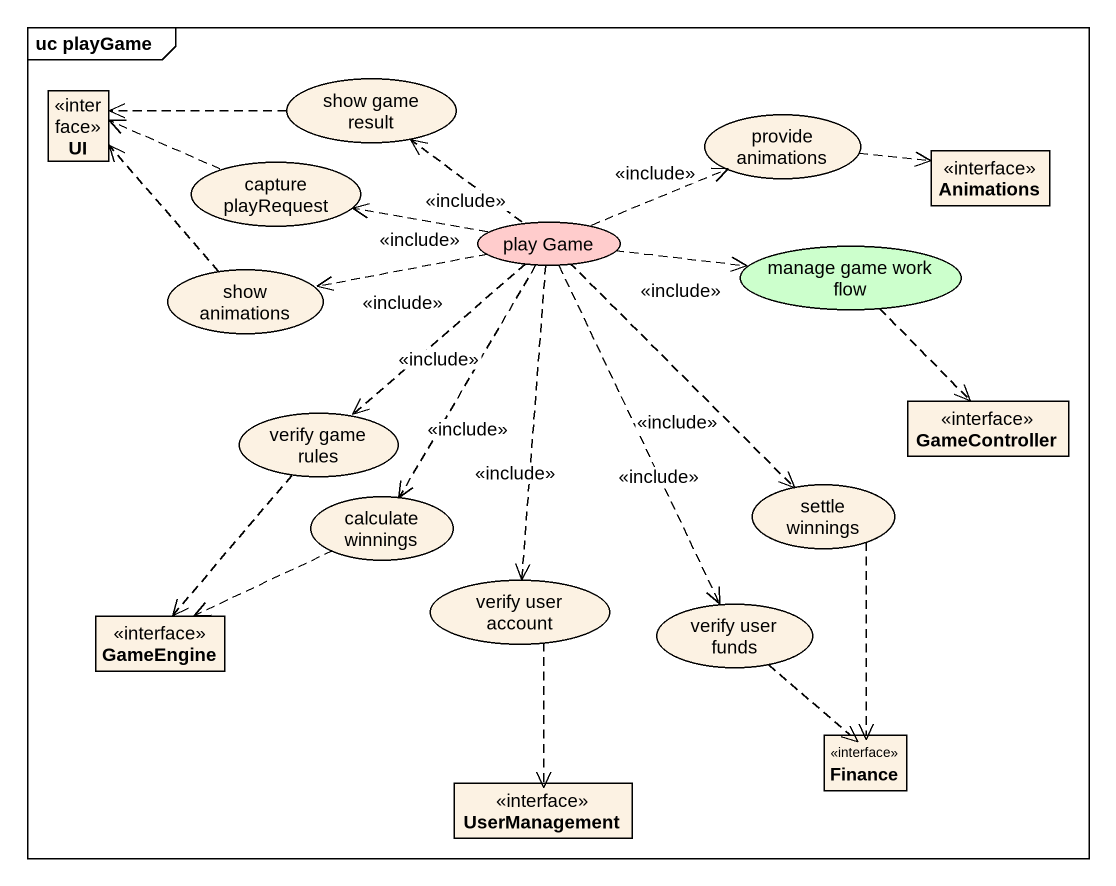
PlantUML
@startuml
mainframe uc playGame
allowmixing
hide circle
hide empty members
interface UI
usecase "show game result" as show_game_result
usecase "provide animations" as provide_animations
usecase "capture playRequest" as capture_playRequest
interface Animations
usecase "show animations" as show_animations
usecase "play Game" as play_Game #FFCCCC
usecase "manage game work flow" as manage_game_work_flow #CCFFCC
usecase "verify game rules" as verify_game_rules
interface GameController
usecase "calculate winnings" as calculate_winnings
usecase "settle winnings" as settle_winnings
usecase "verify user account" as verify_user_account
interface GameEngine
usecase "verify user funds" as verify_user_funds
interface Finance
interface UserManagement
show_game_result .left.> UI
provide_animations .right.> Animations
capture_playRequest .left.> UI
show_animations .up.> UI
play_Game .up.> show_game_result : <<include>>
play_Game .right.> provide_animations : <<include>>
play_Game .left.> capture_playRequest : <<include>>
play_Game .left.> show_animations : <<include>>
play_Game .right.> manage_game_work_flow : <<include>>
play_Game ..> verify_game_rules : <<include>>
play_Game ..> calculate_winnings : <<include>>
play_Game ..> settle_winnings : <<include>>
play_Game ..> verify_user_account : <<include>>
play_Game ..> verify_user_funds : <<include>>
manage_game_work_flow ..> GameController
verify_game_rules ..> GameEngine
calculate_winnings .left.> GameEngine
settle_winnings ..> Finance
verify_user_account ..> UserManagement
verify_user_funds ..> Finance
@enduml
